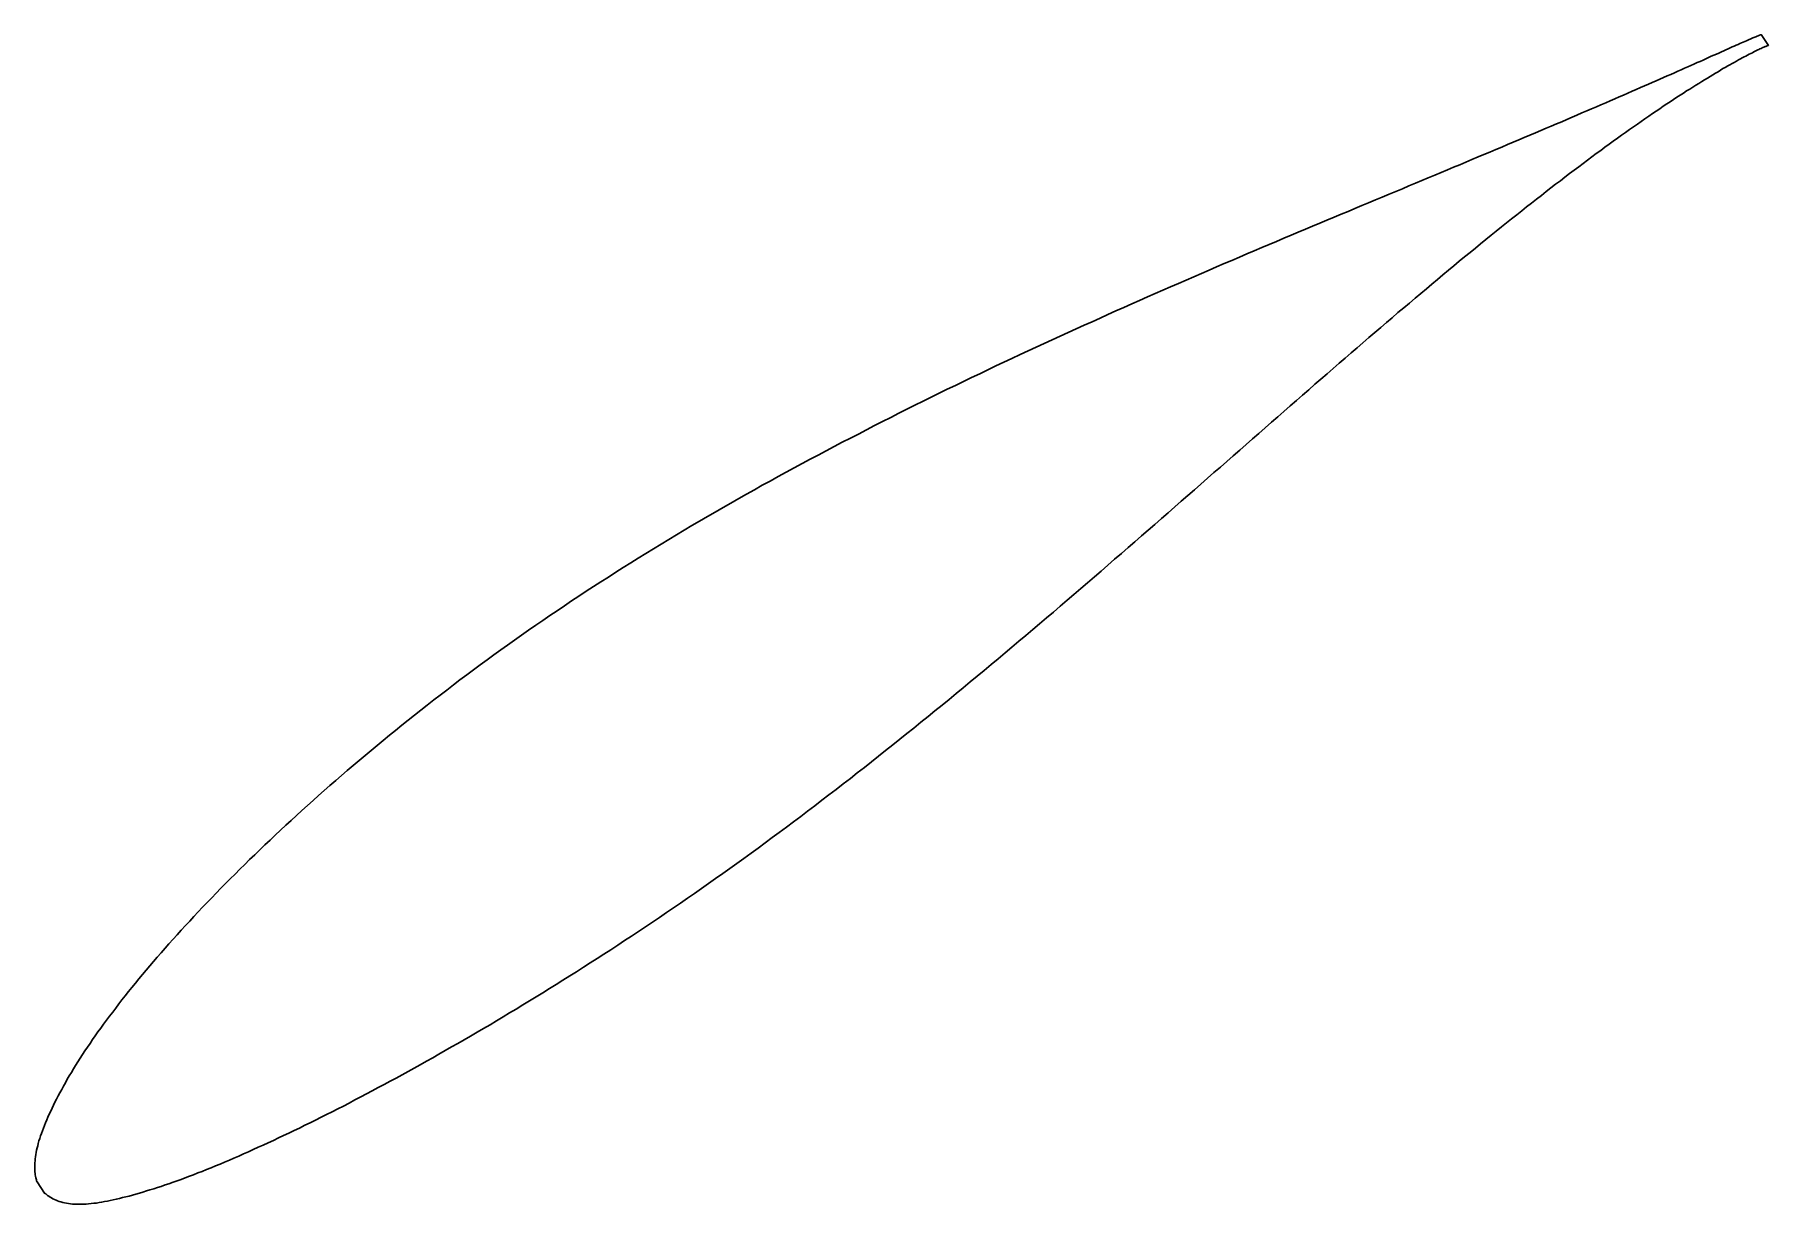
# Model space of a CAD drawing. Header units: metres. Extents: x -36 to 73, y -25 to 49.
import ezdxf

# ---------------------------------------------------------------- set-up
doc = ezdxf.new("R2010")
doc.units = ezdxf.units.M

msp = doc.modelspace()

# ---------------------------------------------------------------- linework, layer by layer
msp.add_lwpolyline([(72.72, 49.05), (72.72, 49.05), (72.71, 49.04), (72.7, 49.04), (72.68, 49.03), (72.66, 49.03), (72.64, 49.02), (72.61, 49.01), (72.57, 48.99), (72.53, 48.98), (72.48, 48.96), (72.44, 48.94), (72.38, 48.91), (72.32, 48.89), (72.26, 48.86), (72.19, 48.84), (72.12, 48.8), (72.04, 48.77), (71.96, 48.74), (71.88, 48.7), (71.79, 48.66), (71.69, 48.62), (71.59, 48.58), (71.49, 48.53), (71.38, 48.48), (71.27, 48.43), (71.15, 48.38), (71.03, 48.33), (70.9, 48.27), (70.77, 48.21), (70.64, 48.15), (70.5, 48.09), (70.36, 48.03), (70.21, 47.96), (70.05, 47.89), (69.9, 47.82), (69.74, 47.75), (69.57, 47.68), (69.4, 47.6), (69.23, 47.52), (69.05, 47.44), (68.86, 47.36), (68.68, 47.28), (68.48, 47.19), (68.29, 47.11), (68.09, 47.02), (67.88, 46.93), (67.67, 46.83), (67.46, 46.74), (67.24, 46.64), (67.02, 46.54), (66.79, 46.44), (66.56, 46.34), (66.33, 46.24), (66.09, 46.13), (65.84, 46.03), (65.6, 45.92), (65.35, 45.81), (65.09, 45.7), (64.83, 45.58), (64.57, 45.47), (64.3, 45.35), (64.03, 45.23), (63.75, 45.11), (63.47, 44.99), (63.18, 44.87), (62.9, 44.74), (62.6, 44.62), (62.31, 44.49), (62.01, 44.36), (61.7, 44.23), (61.39, 44.1), (61.08, 43.96), (60.77, 43.83), (60.45, 43.69), (60.12, 43.55), (59.79, 43.41), (59.46, 43.27), (59.13, 43.13), (58.79, 42.99), (58.45, 42.84), (58.1, 42.7), (57.75, 42.55), (57.4, 42.4), (57.04, 42.25), (56.68, 42.1), (56.32, 41.94), (55.95, 41.79), (55.58, 41.63), (55.2, 41.47), (54.83, 41.32), (54.44, 41.16), (54.06, 41), (53.67, 40.83), (53.28, 40.67), (52.89, 40.5), (52.49, 40.34), (52.09, 40.17), (51.68, 40), (51.28, 39.83), (50.87, 39.66), (50.45, 39.49), (50.04, 39.31), (49.62, 39.14), (49.2, 38.96), (48.77, 38.78), (48.34, 38.61), (47.91, 38.43), (47.48, 38.25), (47.04, 38.06), (46.61, 37.88), (46.17, 37.7), (45.72, 37.51), (45.27, 37.32), (44.83, 37.14), (44.37, 36.95), (43.92, 36.75), (43.46, 36.56), (43.01, 36.37), (42.55, 36.18), (42.08, 35.98), (41.62, 35.78), (41.15, 35.59), (40.68, 35.39), (40.21, 35.19), (39.74, 34.98), (39.26, 34.78), (38.78, 34.58), (38.3, 34.37), (37.82, 34.16), (37.34, 33.96), (36.86, 33.75), (36.37, 33.54), (35.88, 33.33), (35.39, 33.11), (34.9, 32.9), (34.41, 32.68), (33.92, 32.47), (33.42, 32.25), (32.93, 32.03), (32.43, 31.81), (31.93, 31.59), (31.43, 31.36), (30.93, 31.14), (30.43, 30.91), (29.92, 30.69), (29.42, 30.46), (28.92, 30.23), (28.41, 30), (27.9, 29.77), (27.4, 29.54), (26.89, 29.3), (26.38, 29.07), (25.87, 28.83), (25.36, 28.59), (24.85, 28.35), (24.34, 28.11), (23.83, 27.87), (23.32, 27.62), (22.81, 27.38), (22.3, 27.13), (21.78, 26.88), (21.27, 26.64), (20.76, 26.39), (20.25, 26.13), (19.74, 25.88), (19.22, 25.63), (18.71, 25.37), (18.2, 25.12), (17.69, 24.86), (17.18, 24.6), (16.67, 24.34), (16.16, 24.08), (15.65, 23.81), (15.14, 23.55), (14.63, 23.29), (14.12, 23.02), (13.61, 22.75), (13.1, 22.48), (12.6, 22.21), (12.09, 21.94), (11.59, 21.67), (11.08, 21.4), (10.58, 21.12), (10.08, 20.84), (9.57, 20.57), (9.07, 20.29), (8.58, 20.01), (8.08, 19.73), (7.58, 19.45), (7.09, 19.16), (6.59, 18.88), (6.1, 18.59), (5.61, 18.3), (5.12, 18.02), (4.63, 17.73), (4.14, 17.44), (3.66, 17.15), (3.17, 16.85), (2.69, 16.56), (2.21, 16.26), (1.73, 15.97), (1.26, 15.67), (0.78, 15.37), (0.31, 15.07), (-0.16, 14.77), (-0.63, 14.47), (-1.1, 14.17), (-1.56, 13.87), (-2.02, 13.56), (-2.48, 13.26), (-2.94, 12.95), (-3.4, 12.64), (-3.85, 12.34), (-4.3, 12.03), (-4.75, 11.72), (-5.2, 11.41), (-5.65, 11.1), (-6.09, 10.78), (-6.53, 10.47), (-6.96, 10.16), (-7.4, 9.85), (-7.83, 9.53), (-8.26, 9.22), (-8.69, 8.9), (-9.11, 8.58), (-9.54, 8.27), (-9.95, 7.95), (-10.37, 7.63), (-10.79, 7.31), (-11.2, 7), (-11.61, 6.68), (-12.01, 6.36), (-12.41, 6.04), (-12.81, 5.72), (-13.21, 5.4), (-13.61, 5.08), (-14, 4.77), (-14.39, 4.45), (-14.78, 4.13), (-15.16, 3.81), (-15.54, 3.49), (-15.92, 3.17), (-16.29, 2.86), (-16.67, 2.54), (-17.03, 2.22), (-17.4, 1.91), (-17.76, 1.59), (-18.12, 1.27), (-18.48, 0.96), (-18.83, 0.64), (-19.19, 0.33), (-19.53, 0.02), (-19.88, -0.3), (-20.22, -0.61), (-20.56, -0.92), (-20.89, -1.23), (-21.23, -1.54), (-21.55, -1.85), (-21.88, -2.16), (-22.2, -2.47), (-22.52, -2.78), (-22.84, -3.08), (-23.15, -3.39), (-23.46, -3.69), (-23.76, -4), (-24.07, -4.3), (-24.36, -4.6), (-24.66, -4.9), (-24.95, -5.2), (-25.24, -5.5), (-25.53, -5.8), (-25.81, -6.09), (-26.09, -6.39), (-26.36, -6.68), (-26.63, -6.97), (-26.9, -7.26), (-27.17, -7.55), (-27.43, -7.84), (-27.68, -8.12), (-27.94, -8.41), (-28.19, -8.69), (-28.43, -8.97), (-28.68, -9.25), (-28.92, -9.53), (-29.15, -9.8), (-29.38, -10.08), (-29.61, -10.35), (-29.84, -10.62), (-30.06, -10.89), (-30.28, -11.16), (-30.49, -11.43), (-30.7, -11.69), (-30.91, -11.95), (-31.11, -12.21), (-31.31, -12.47), (-31.5, -12.73), (-31.7, -12.98), (-31.88, -13.23), (-32.07, -13.48), (-32.25, -13.73), (-32.43, -13.98), (-32.6, -14.22), (-32.77, -14.46), (-32.93, -14.7), (-33.09, -14.94), (-33.25, -15.17), (-33.4, -15.41), (-33.55, -15.64), (-33.7, -15.87), (-33.84, -16.09), (-33.98, -16.32), (-34.11, -16.54), (-34.24, -16.76), (-34.37, -16.97), (-34.49, -17.19), (-34.61, -17.4), (-34.72, -17.61), (-34.83, -17.82), (-34.94, -18.02), (-35.05, -18.22), (-35.15, -18.42), (-35.24, -18.61), (-35.33, -18.8), (-35.42, -18.99), (-35.51, -19.18), (-35.59, -19.36), (-35.67, -19.54), (-35.74, -19.72), (-35.81, -19.89), (-35.88, -20.06), (-35.94, -20.23), (-36, -20.39), (-36.06, -20.55), (-36.11, -20.71), (-36.16, -20.87), (-36.2, -21.02), (-36.24, -21.17), (-36.28, -21.31), (-36.31, -21.46), (-36.34, -21.6), (-36.36, -21.73), (-36.38, -21.87), (-36.4, -22), (-36.41, -22.13), (-36.42, -22.25), (-36.43, -22.37), (-36.43, -22.49), (-36.43, -22.6), (-36.43, -22.71), (-36.42, -22.82), (-36.41, -22.92), (-36.39, -23.01), (-36.38, -23.1), (-36.36, -23.19), (-36.34, -23.26), (-36.32, -23.33), (-36.31, -23.39), (-36.29, -23.43), (-36.28, -23.46), (-35.82, -24.16), (-35.81, -24.16), (-35.8, -24.17), (-35.77, -24.19), (-35.73, -24.22), (-35.67, -24.27), (-35.61, -24.31), (-35.53, -24.36), (-35.45, -24.42), (-35.37, -24.47), (-35.28, -24.52), (-35.18, -24.57), (-35.08, -24.61), (-34.98, -24.65), (-34.88, -24.69), (-34.77, -24.72), (-34.65, -24.76), (-34.54, -24.78), (-34.41, -24.81), (-34.29, -24.83), (-34.16, -24.84), (-34.03, -24.86), (-33.9, -24.86), (-33.76, -24.87), (-33.62, -24.87), (-33.47, -24.87), (-33.33, -24.87), (-33.17, -24.86), (-33.02, -24.85), (-32.86, -24.83), (-32.7, -24.81), (-32.53, -24.79), (-32.36, -24.76), (-32.19, -24.73), (-32.01, -24.7), (-31.83, -24.67), (-31.65, -24.63), (-31.46, -24.59), (-31.27, -24.55), (-31.07, -24.5), (-30.87, -24.45), (-30.67, -24.4), (-30.46, -24.35), (-30.25, -24.29), (-30.03, -24.23), (-29.81, -24.17), (-29.59, -24.1), (-29.37, -24.03), (-29.14, -23.96), (-28.9, -23.89), (-28.67, -23.81), (-28.43, -23.74), (-28.18, -23.65), (-27.94, -23.57), (-27.68, -23.48), (-27.43, -23.39), (-27.17, -23.3), (-26.91, -23.2), (-26.65, -23.1), (-26.38, -23), (-26.11, -22.89), (-25.84, -22.79), (-25.56, -22.68), (-25.28, -22.56), (-24.99, -22.45), (-24.71, -22.33), (-24.42, -22.2), (-24.12, -22.08), (-23.83, -21.95), (-23.53, -21.82), (-23.22, -21.69), (-22.92, -21.55), (-22.61, -21.41), (-22.3, -21.27), (-21.98, -21.13), (-21.66, -20.98), (-21.34, -20.83), (-21.02, -20.68), (-20.69, -20.53), (-20.36, -20.37), (-20.03, -20.21), (-19.69, -20.05), (-19.36, -19.88), (-19.02, -19.72), (-18.67, -19.55), (-18.32, -19.37), (-17.98, -19.2), (-17.62, -19.02), (-17.27, -18.84), (-16.91, -18.66), (-16.55, -18.47), (-16.19, -18.28), (-15.82, -18.09), (-15.46, -17.9), (-15.09, -17.7), (-14.72, -17.5), (-14.34, -17.3), (-13.96, -17.1), (-13.58, -16.9), (-13.2, -16.69), (-12.82, -16.48), (-12.43, -16.26), (-12.05, -16.05), (-11.66, -15.83), (-11.26, -15.61), (-10.87, -15.39), (-10.47, -15.16), (-10.07, -14.93), (-9.67, -14.7), (-9.27, -14.47), (-8.87, -14.24), (-8.46, -14), (-8.05, -13.76), (-7.64, -13.52), (-7.23, -13.27), (-6.82, -13.03), (-6.4, -12.78), (-5.99, -12.53), (-5.57, -12.27), (-5.15, -12.02), (-4.73, -11.76), (-4.31, -11.5), (-3.88, -11.24), (-3.46, -10.97), (-3.03, -10.71), (-2.6, -10.44), (-2.17, -10.17), (-1.74, -9.89), (-1.31, -9.62), (-0.87, -9.34), (-0.44, -9.06), (-0.01, -8.78), (0.43, -8.49), (0.87, -8.21), (1.31, -7.92), (1.75, -7.63), (2.19, -7.33), (2.63, -7.04), (3.07, -6.74), (3.51, -6.44), (3.95, -6.14), (4.4, -5.84), (4.84, -5.53), (5.29, -5.22), (5.73, -4.91), (6.18, -4.6), (6.62, -4.28), (7.07, -3.97), (7.52, -3.65), (7.96, -3.33), (8.41, -3.01), (8.86, -2.68), (9.31, -2.36), (9.75, -2.03), (10.2, -1.7), (10.65, -1.37), (11.1, -1.03), (11.55, -0.7), (12, -0.36), (12.44, -0.02), (12.89, 0.32), (13.34, 0.66), (13.79, 1), (14.24, 1.35), (14.69, 1.7), (15.14, 2.04), (15.58, 2.39), (16.03, 2.74), (16.48, 3.1), (16.93, 3.45), (17.37, 3.8), (17.82, 4.16), (18.27, 4.52), (18.71, 4.88), (19.16, 5.23), (19.6, 5.59), (20.05, 5.96), (20.49, 6.32), (20.94, 6.68), (21.38, 7.04), (21.83, 7.41), (22.27, 7.77), (22.71, 8.14), (23.15, 8.51), (23.6, 8.87), (24.04, 9.24), (24.48, 9.61), (24.92, 9.98), (25.36, 10.34), (25.79, 10.71), (26.23, 11.08), (26.67, 11.45), (27.1, 11.82), (27.54, 12.19), (27.98, 12.56), (28.41, 12.93), (28.84, 13.3), (29.28, 13.67), (29.71, 14.04), (30.14, 14.41), (30.57, 14.78), (31, 15.15), (31.42, 15.52), (31.85, 15.89), (32.28, 16.26), (32.7, 16.63), (33.13, 17), (33.55, 17.37), (33.97, 17.73), (34.39, 18.1), (34.81, 18.47), (35.23, 18.83), (35.65, 19.2), (36.06, 19.56), (36.48, 19.92), (36.89, 20.29), (37.31, 20.65), (37.72, 21.01), (38.13, 21.37), (38.54, 21.72), (38.94, 22.08), (39.35, 22.44), (39.76, 22.79), (40.16, 23.15), (40.56, 23.5), (40.96, 23.85), (41.36, 24.2), (41.76, 24.55), (42.16, 24.9), (42.55, 25.24), (42.95, 25.59), (43.34, 25.93), (43.73, 26.27), (44.12, 26.61), (44.51, 26.95), (44.89, 27.28), (45.28, 27.62), (45.66, 27.95), (46.04, 28.28), (46.42, 28.61), (46.8, 28.94), (47.18, 29.26), (47.55, 29.58), (47.93, 29.9), (48.3, 30.22), (48.67, 30.54), (49.03, 30.85), (49.4, 31.16), (49.76, 31.48), (50.13, 31.78), (50.49, 32.09), (50.85, 32.39), (51.2, 32.69), (51.56, 32.99), (51.91, 33.29), (52.26, 33.58), (52.61, 33.87), (52.96, 34.16), (53.3, 34.44), (53.64, 34.73), (53.98, 35.01), (54.32, 35.29), (54.66, 35.56), (54.99, 35.83), (55.32, 36.11), (55.65, 36.37), (55.98, 36.64), (56.31, 36.9), (56.63, 37.16), (56.95, 37.41), (57.27, 37.67), (57.59, 37.92), (57.9, 38.17), (58.21, 38.41), (58.52, 38.65), (58.83, 38.89), (59.13, 39.13), (59.43, 39.36), (59.73, 39.59), (60.03, 39.82), (60.32, 40.04), (60.61, 40.27), (60.9, 40.48), (61.19, 40.7), (61.47, 40.91), (61.75, 41.12), (62.03, 41.33), (62.3, 41.53), (62.58, 41.73), (62.85, 41.93), (63.11, 42.12), (63.38, 42.32), (63.64, 42.5), (63.9, 42.69), (64.15, 42.87), (64.4, 43.05), (64.65, 43.22), (64.9, 43.4), (65.14, 43.57), (65.38, 43.73), (65.62, 43.9), (65.85, 44.06), (66.08, 44.21), (66.31, 44.37), (66.54, 44.52), (66.76, 44.67), (66.97, 44.81), (67.19, 44.95), (67.4, 45.09), (67.61, 45.23), (67.81, 45.36), (68.01, 45.49), (68.21, 45.61), (68.41, 45.74), (68.6, 45.86), (68.78, 45.97), (68.97, 46.09), (69.15, 46.2), (69.33, 46.31), (69.5, 46.41), (69.67, 46.52), (69.83, 46.61), (70, 46.71), (70.15, 46.8), (70.31, 46.9), (70.46, 46.98), (70.61, 47.07), (70.75, 47.15), (70.89, 47.23), (71.03, 47.3), (71.16, 47.38), (71.29, 47.45), (71.41, 47.52), (71.53, 47.58), (71.65, 47.64), (71.76, 47.7), (71.87, 47.76), (71.97, 47.81), (72.07, 47.86), (72.17, 47.91), (72.26, 47.96), (72.35, 48), (72.43, 48.04), (72.51, 48.08), (72.58, 48.11), (72.65, 48.15), (72.72, 48.18), (72.78, 48.21), (72.84, 48.23), (72.89, 48.26), (72.94, 48.28), (72.99, 48.3), (73.03, 48.31), (73.06, 48.33), (73.09, 48.34), (73.12, 48.35), (73.14, 48.36), (73.16, 48.36), (73.17, 48.36), (73.18, 48.37), (73.18, 48.37)], close=True)

doc.saveas('drawing.dxf')
